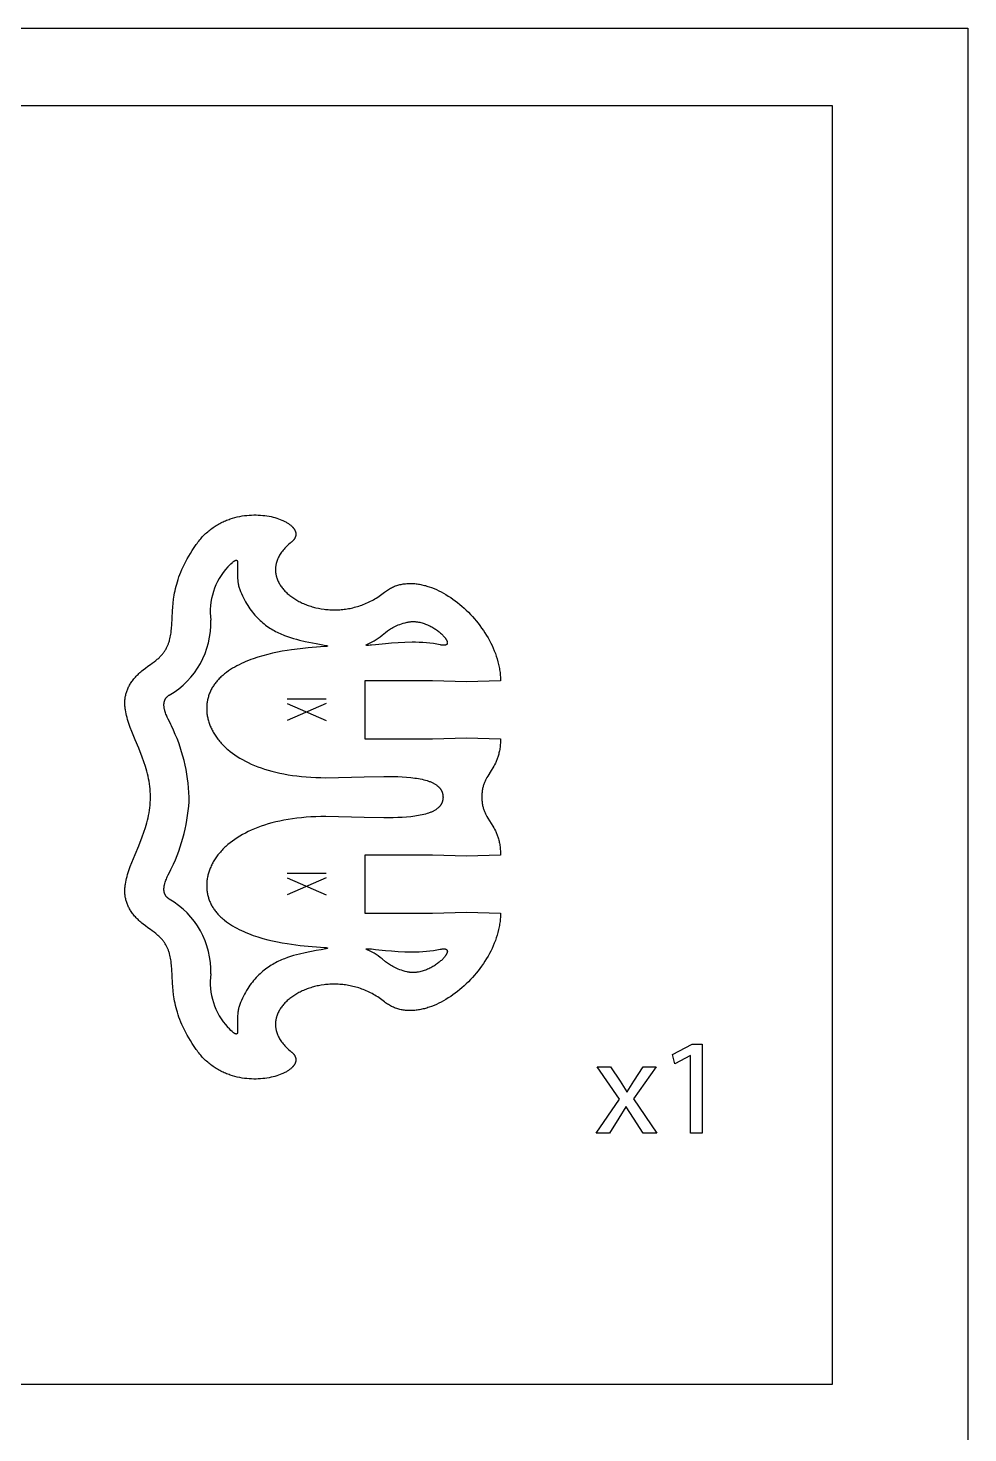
# Model space of a CAD drawing. Extents: x 2 to 317, y 2 to 152.
# Drawn here: x 268.4 to 316.8, y 79.2 to 151.7 of the extents above; entities that cross this region are included whole.
import ezdxf

# ---------------------------------------------------------------- set-up
doc = ezdxf.new("R2010")
doc.units = 0
doc.header["$MEASUREMENT"] = 0
doc.layers.add('DEFAULT', color=18, linetype='CONTINUOUS')

msp = doc.modelspace()

# ---------------------------------------------------------------- linework, layer by layer
at = {"layer": 'DEFAULT', "color": 1}
for p, q in [((289.233, 118.009), (285.734, 118.009)), ((285.734, 118.009), (285.734, 115.01)), ((290.983, 117.959), (289.233, 118.009)), ((292.733, 118.009), (290.983, 117.959)), ((285.734, 115.01), (289.233, 115.01)), ((289.233, 115.01), (290.983, 115.059)), ((290.983, 115.059), (292.733, 115.01)), ((274.682, 112.008), (274.682, 112.011)), ((289.233, 109.009), (285.734, 109.009)), ((285.734, 109.009), (285.734, 106.011)), ((290.983, 108.96), (289.233, 109.009)), ((292.733, 109.009), (290.983, 108.96)), ((285.734, 106.011), (289.233, 106.011)), ((289.233, 106.011), (290.983, 106.06)), ((290.983, 106.06), (292.733, 106.011))]:
    msp.add_line(p, q, dxfattribs=at)
at = {"layer": 'DEFAULT', "color": 250}
for p, q in [((283.736, 117.067), (281.739, 117.067)), ((281.739, 116.844), (283.736, 115.953)), ((283.736, 116.844), (281.739, 115.953)), ((283.736, 108.067), (281.739, 108.067)), ((281.739, 107.845), (283.736, 106.954)), ((283.736, 107.845), (281.739, 106.954))]:
    msp.add_line(p, q, dxfattribs=at)
at = {"layer": 'DEFAULT', "color": 6}
for p, q in [((298.878, 96.409), (297.721, 98.081)), ((297.721, 98.081), (298.412, 98.081)), ((298.412, 98.081), (298.9, 97.347)), ((300.756, 98.081), (299.591, 96.43)), ((299.605, 97.354), (300.085, 98.081)), ((300.085, 98.081), (300.756, 98.081)), ((298.9, 97.347), (299.245, 96.79)), ((299.267, 96.79), (299.605, 97.354)), ((299.245, 96.79), (299.267, 96.79)), ((299.591, 96.43), (300.791, 94.666)), ((297.665, 94.666), (298.878, 96.409)), ((299.203, 96.028), (298.843, 95.435)), ((299.217, 96.028), (299.203, 96.028)), ((299.584, 95.435), (299.217, 96.028)), ((298.843, 95.435), (298.349, 94.666)), ((300.085, 94.666), (299.584, 95.435)), ((298.349, 94.666), (297.665, 94.666)), ((300.791, 94.666), (300.085, 94.666))]:
    msp.add_line(p, q, dxfattribs=at)
for points in [[(316.836, 1.693), (1.836, 1.693), (1.836, 151.693), (316.836, 151.693)], [(309.836, 81.693), (149.836, 81.693), (149.836, 147.693), (309.836, 147.693)], [(302.54, 98.674), (302.526, 98.674), (301.729, 98.243), (301.608, 98.716), (302.611, 99.253), (303.14, 99.253), (303.14, 94.666), (302.54, 94.666)]]:
    msp.add_lwpolyline(points, close=True, dxfattribs=at)
at = {"layer": 'DEFAULT', "color": 1}
for points in [[(277.038, 125.036), (277.084, 125.1), (277.13, 125.162), (277.177, 125.222), (277.225, 125.281), (277.273, 125.339), (277.322, 125.395), (277.372, 125.449), (277.423, 125.502), (277.475, 125.554), (277.527, 125.604), (277.579, 125.652), (277.633, 125.699), (277.687, 125.745), (277.741, 125.789), (277.796, 125.832), (277.852, 125.874), (277.908, 125.914), (277.964, 125.953), (278.021, 125.99), (278.079, 126.026), (278.137, 126.061), (278.195, 126.095), (278.254, 126.127), (278.312, 126.158), (278.372, 126.188), (278.431, 126.216), (278.491, 126.243), (278.551, 126.269), (278.612, 126.294), (278.672, 126.318), (278.733, 126.34), (278.794, 126.362), (278.916, 126.401), (279.038, 126.436), (279.161, 126.466), (279.284, 126.493), (279.406, 126.515), (279.529, 126.533), (279.65, 126.547), (279.771, 126.558), (279.891, 126.564), (280.01, 126.568), (280.128, 126.567), (280.244, 126.564), (280.359, 126.557), (280.472, 126.547), (280.583, 126.534), (280.692, 126.518), (280.798, 126.5), (280.902, 126.479), (281.003, 126.455), (281.101, 126.429), (281.197, 126.4), (281.289, 126.369), (281.377, 126.336), (281.462, 126.302), (281.503, 126.283), (281.543, 126.265), (281.582, 126.246), (281.62, 126.226), (281.657, 126.206), (281.693, 126.186), (281.728, 126.166), (281.762, 126.144), (281.795, 126.123), (281.826, 126.101), (281.856, 126.079), (281.886, 126.057), (281.913, 126.034), (281.94, 126.011), (281.966, 125.988), (281.99, 125.965), (282.012, 125.941), (282.023, 125.929), (282.034, 125.917), (282.044, 125.905), (282.054, 125.893), (282.064, 125.88), (282.073, 125.868), (282.082, 125.856), (282.09, 125.844), (282.098, 125.831), (282.106, 125.819), (282.113, 125.806), (282.12, 125.794), (282.127, 125.781), (282.133, 125.769), (282.139, 125.756), (282.145, 125.744), (282.15, 125.731), (282.155, 125.718), (282.159, 125.706), (282.163, 125.693), (282.167, 125.68), (282.17, 125.667), (282.173, 125.655), (282.176, 125.642), (282.178, 125.629), (282.179, 125.616), (282.18, 125.603), (282.181, 125.59), (282.182, 125.578), (282.182, 125.565), (282.181, 125.552), (282.18, 125.539), (282.179, 125.526), (282.177, 125.513), (282.175, 125.5), (282.173, 125.487), (282.17, 125.474), (282.166, 125.462), (282.163, 125.449), (282.158, 125.436), (282.153, 125.423), (282.148, 125.41), (282.143, 125.397), (282.136, 125.385), (282.13, 125.372), (282.123, 125.359), (282.115, 125.346), (282.107, 125.334), (282.099, 125.321), (282.09, 125.308), (282.081, 125.296), (282.071, 125.283), (282.061, 125.271), (282.05, 125.258), (282.038, 125.246), (282.027, 125.233), (282.014, 125.221), (282.002, 125.208), (281.988, 125.196), (281.974, 125.184), (281.96, 125.171), (281.945, 125.159)], [(274.682, 118.848), (274.778, 118.915), (274.868, 118.982), (274.953, 119.049), (274.993, 119.082), (275.032, 119.116), (275.069, 119.15), (275.106, 119.183), (275.141, 119.217), (275.174, 119.251), (275.207, 119.285), (275.238, 119.319), (275.268, 119.353), (275.297, 119.388), (275.325, 119.422), (275.351, 119.456), (275.377, 119.491), (275.401, 119.526), (275.425, 119.561), (275.447, 119.596), (275.469, 119.631), (275.489, 119.666), (275.509, 119.701), (275.527, 119.737), (275.545, 119.773), (275.562, 119.808), (275.578, 119.844), (275.593, 119.881), (275.608, 119.917), (275.621, 119.953), (275.634, 119.99), (275.646, 120.027), (275.658, 120.064), (275.669, 120.101), (275.688, 120.176), (275.706, 120.252), (275.721, 120.329), (275.734, 120.407), (275.745, 120.486), (275.755, 120.566), (275.77, 120.728), (275.781, 120.896), (275.796, 121.245), (275.814, 121.616), (275.828, 121.81), (275.846, 122.011), (275.871, 122.219), (275.887, 122.325), (275.905, 122.433), (275.925, 122.543), (275.948, 122.655), (275.974, 122.769), (276.003, 122.885), (276.035, 123.003), (276.071, 123.122), (276.11, 123.244), (276.153, 123.368), (276.2, 123.494), (276.252, 123.623), (276.307, 123.753), (276.367, 123.886), (276.433, 124.021), (276.503, 124.159), (276.578, 124.299), (276.658, 124.441), (276.744, 124.586), (276.836, 124.733), (276.934, 124.883), (277.038, 125.036)], [(281.945, 125.159), (281.884, 125.109), (281.825, 125.058), (281.769, 125.007), (281.716, 124.956), (281.665, 124.904), (281.616, 124.853), (281.57, 124.801), (281.527, 124.749), (281.485, 124.698), (281.447, 124.646), (281.41, 124.593), (281.376, 124.541), (281.344, 124.489), (281.315, 124.437), (281.288, 124.385), (281.263, 124.333), (281.251, 124.306), (281.24, 124.28), (281.23, 124.254), (281.22, 124.228), (281.21, 124.202), (281.201, 124.176), (281.193, 124.15), (281.185, 124.124), (281.178, 124.098), (281.171, 124.072), (281.165, 124.046), (281.159, 124.02), (281.154, 123.995), (281.15, 123.969), (281.145, 123.943), (281.142, 123.917), (281.139, 123.892), (281.136, 123.866), (281.134, 123.84), (281.132, 123.815), (281.131, 123.789), (281.13, 123.764), (281.13, 123.738), (281.131, 123.713), (281.131, 123.688), (281.133, 123.662), (281.135, 123.637), (281.137, 123.612), (281.139, 123.587), (281.143, 123.562), (281.146, 123.537), (281.15, 123.512), (281.155, 123.487), (281.16, 123.463), (281.165, 123.438), (281.171, 123.414), (281.178, 123.389), (281.185, 123.365), (281.199, 123.316), (281.216, 123.268), (281.234, 123.22), (281.255, 123.173), (281.276, 123.126), (281.3, 123.079), (281.324, 123.033), (281.351, 122.988), (281.379, 122.943), (281.409, 122.898), (281.44, 122.854), (281.472, 122.81), (281.506, 122.767), (281.542, 122.725), (281.579, 122.683), (281.617, 122.641), (281.657, 122.601), (281.698, 122.561), (281.74, 122.521), (281.784, 122.483), (281.828, 122.444), (281.874, 122.407), (281.922, 122.37), (281.97, 122.335), (282.02, 122.299), (282.071, 122.265), (282.122, 122.231), (282.175, 122.198), (282.229, 122.166), (282.284, 122.135), (282.34, 122.105), (282.397, 122.075), (282.455, 122.047), (282.514, 122.019), (282.574, 121.992), (282.635, 121.967), (282.697, 121.942), (282.759, 121.918), (282.822, 121.895), (282.886, 121.873), (282.951, 121.852), (283.017, 121.832), (283.083, 121.813), (283.15, 121.795), (283.217, 121.779), (283.355, 121.749), (283.494, 121.723), (283.636, 121.702), (283.707, 121.694), (283.779, 121.686), (283.852, 121.68), (283.925, 121.675), (283.998, 121.672), (284.071, 121.669), (284.145, 121.668), (284.22, 121.669), (284.294, 121.67), (284.369, 121.673), (284.444, 121.678), (284.52, 121.683), (284.595, 121.69), (284.671, 121.699), (284.747, 121.709), (284.822, 121.72), (284.899, 121.733), (284.975, 121.748), (285.051, 121.764), (285.127, 121.781), (285.203, 121.8), (285.279, 121.821), (285.355, 121.843), (285.431, 121.866), (285.507, 121.892), (285.583, 121.919), (285.658, 121.947), (285.734, 121.977), (285.809, 122.009), (285.884, 122.043), (285.959, 122.078), (286.033, 122.115), (286.107, 122.154), (286.181, 122.195), (286.255, 122.237), (286.328, 122.281), (286.4, 122.327), (286.473, 122.375), (286.544, 122.424), (286.616, 122.476), (286.687, 122.529), (286.757, 122.584)], [(286.757, 122.584), (286.806, 122.622), (286.855, 122.658), (286.905, 122.692), (286.955, 122.725), (287.007, 122.756), (287.058, 122.785), (287.111, 122.813), (287.164, 122.838), (287.217, 122.862), (287.271, 122.885), (287.326, 122.906), (287.381, 122.925), (287.436, 122.942), (287.492, 122.958), (287.548, 122.973), (287.605, 122.986), (287.662, 122.997), (287.72, 123.007), (287.778, 123.015), (287.837, 123.021), (287.895, 123.027), (287.954, 123.03), (288.014, 123.033), (288.073, 123.033), (288.133, 123.033), (288.194, 123.031), (288.254, 123.027), (288.315, 123.022), (288.376, 123.016), (288.437, 123.009), (288.498, 123), (288.56, 122.989), (288.621, 122.978), (288.683, 122.965), (288.745, 122.951), (288.807, 122.935), (288.869, 122.918), (288.931, 122.9), (288.994, 122.881), (289.056, 122.861), (289.18, 122.816), (289.305, 122.767), (289.429, 122.713), (289.553, 122.655), (289.677, 122.592), (289.8, 122.526), (289.922, 122.455), (290.043, 122.38), (290.164, 122.301), (290.283, 122.218), (290.401, 122.132), (290.518, 122.043), (290.633, 121.949), (290.746, 121.853), (290.858, 121.753), (290.968, 121.651), (291.076, 121.545), (291.181, 121.437), (291.284, 121.326), (291.385, 121.212), (291.484, 121.096), (291.579, 120.977), (291.672, 120.856), (291.762, 120.733), (291.849, 120.608), (291.932, 120.481), (292.012, 120.353), (292.089, 120.223), (292.162, 120.091), (292.231, 119.958), (292.297, 119.823), (292.358, 119.687), (292.415, 119.551), (292.468, 119.413), (292.517, 119.274), (292.561, 119.135), (292.6, 118.995), (292.634, 118.855), (292.664, 118.714), (292.677, 118.643), (292.689, 118.573), (292.699, 118.502), (292.708, 118.432), (292.715, 118.361), (292.722, 118.29), (292.727, 118.22), (292.73, 118.149), (292.732, 118.079), (292.733, 118.009)], [(274.682, 112.011), (274.68, 112.151), (274.673, 112.289), (274.663, 112.426), (274.649, 112.56), (274.632, 112.694), (274.611, 112.825), (274.587, 112.956), (274.56, 113.084), (274.53, 113.212), (274.498, 113.338), (274.463, 113.462), (274.427, 113.585), (274.348, 113.828), (274.263, 114.065), (274.083, 114.525), (273.898, 114.968), (273.721, 115.395), (273.64, 115.603), (273.566, 115.808), (273.533, 115.909), (273.501, 116.01), (273.473, 116.11), (273.447, 116.21), (273.424, 116.308), (273.404, 116.407), (273.388, 116.504), (273.381, 116.553), (273.375, 116.601), (273.37, 116.65), (273.366, 116.698), (273.363, 116.746), (273.361, 116.794), (273.36, 116.842), (273.36, 116.889), (273.361, 116.937), (273.364, 116.985), (273.367, 117.032), (273.372, 117.08), (273.378, 117.127), (273.385, 117.174), (273.394, 117.221), (273.404, 117.268), (273.415, 117.315), (273.427, 117.362), (273.441, 117.409), (273.456, 117.456), (273.473, 117.502), (273.491, 117.549), (273.51, 117.596), (273.531, 117.642), (273.553, 117.689), (273.577, 117.735), (273.603, 117.782), (273.63, 117.828), (273.659, 117.875), (273.689, 117.921), (273.721, 117.967), (273.755, 118.014), (273.791, 118.06), (273.828, 118.106), (273.867, 118.152), (273.908, 118.199), (273.95, 118.245), (273.995, 118.291), (274.041, 118.337), (274.089, 118.384), (274.14, 118.43), (274.192, 118.476), (274.246, 118.523), (274.302, 118.569), (274.42, 118.662), (274.547, 118.755), (274.682, 118.848)], [(292.733, 115.01), (292.732, 114.934), (292.73, 114.859), (292.726, 114.788), (292.722, 114.718), (292.716, 114.65), (292.708, 114.585), (292.7, 114.521), (292.691, 114.459), (292.68, 114.399), (292.669, 114.341), (292.656, 114.285), (292.643, 114.23), (292.629, 114.177), (292.613, 114.125), (292.598, 114.075), (292.581, 114.026), (292.564, 113.978), (292.546, 113.932), (292.527, 113.887), (292.508, 113.843), (292.488, 113.8), (292.468, 113.758), (292.427, 113.676), (292.384, 113.598), (292.34, 113.522), (292.25, 113.377), (292.074, 113.094), (292.032, 113.022), (291.993, 112.949), (291.973, 112.911), (291.955, 112.873), (291.937, 112.834), (291.92, 112.795), (291.903, 112.755), (291.888, 112.713), (291.873, 112.671), (291.858, 112.628), (291.845, 112.584), (291.833, 112.539), (291.822, 112.493), (291.811, 112.445), (291.802, 112.396), (291.794, 112.346), (291.787, 112.294), (291.781, 112.241), (291.776, 112.186), (291.773, 112.129), (291.771, 112.071), (291.77, 112.011)], [(274.682, 105.171), (274.547, 105.264), (274.42, 105.357), (274.302, 105.45), (274.246, 105.497), (274.192, 105.543), (274.14, 105.59), (274.089, 105.636), (274.041, 105.682), (273.995, 105.729), (273.95, 105.775), (273.908, 105.821), (273.867, 105.868), (273.828, 105.914), (273.791, 105.96), (273.755, 106.007), (273.721, 106.053), (273.689, 106.099), (273.659, 106.146), (273.63, 106.192), (273.603, 106.239), (273.577, 106.285), (273.553, 106.332), (273.531, 106.378), (273.51, 106.425), (273.491, 106.471), (273.473, 106.518), (273.456, 106.565), (273.441, 106.612), (273.427, 106.658), (273.415, 106.705), (273.404, 106.752), (273.394, 106.799), (273.385, 106.846), (273.378, 106.894), (273.372, 106.941), (273.367, 106.988), (273.364, 107.036), (273.361, 107.083), (273.36, 107.131), (273.36, 107.179), (273.361, 107.227), (273.363, 107.275), (273.366, 107.323), (273.37, 107.371), (273.375, 107.419), (273.381, 107.468), (273.388, 107.516), (273.404, 107.614), (273.424, 107.712), (273.447, 107.811), (273.473, 107.91), (273.501, 108.01), (273.533, 108.111), (273.566, 108.212), (273.64, 108.417), (273.721, 108.625), (273.898, 109.052), (274.083, 109.495), (274.263, 109.955), (274.348, 110.192), (274.427, 110.434), (274.463, 110.557), (274.498, 110.682), (274.53, 110.808), (274.56, 110.935), (274.587, 111.064), (274.611, 111.194), (274.632, 111.325), (274.649, 111.459), (274.663, 111.594), (274.673, 111.73), (274.68, 111.868), (274.682, 112.008)], [(291.77, 112.011), (291.771, 111.951), (291.773, 111.893), (291.776, 111.836), (291.781, 111.781), (291.787, 111.728), (291.794, 111.676), (291.802, 111.626), (291.811, 111.577), (291.822, 111.529), (291.833, 111.483), (291.845, 111.437), (291.859, 111.393), (291.873, 111.35), (291.888, 111.308), (291.904, 111.267), (291.92, 111.227), (291.938, 111.187), (291.956, 111.148), (291.974, 111.11), (291.993, 111.073), (292.033, 110.999), (292.075, 110.927), (292.251, 110.645), (292.341, 110.5), (292.385, 110.424), (292.428, 110.346), (292.47, 110.265), (292.49, 110.223), (292.51, 110.18), (292.529, 110.135), (292.547, 110.09), (292.565, 110.044), (292.583, 109.996), (292.599, 109.947), (292.615, 109.897), (292.63, 109.845), (292.644, 109.792), (292.657, 109.737), (292.67, 109.68), (292.681, 109.622), (292.692, 109.562), (292.701, 109.5), (292.709, 109.436), (292.716, 109.37), (292.722, 109.302), (292.727, 109.232), (292.73, 109.16), (292.732, 109.086), (292.733, 109.009)], [(292.733, 106.011), (292.732, 105.94), (292.73, 105.87), (292.727, 105.799), (292.722, 105.729), (292.715, 105.658), (292.708, 105.588), (292.699, 105.517), (292.689, 105.447), (292.677, 105.376), (292.664, 105.306), (292.634, 105.165), (292.6, 105.025), (292.561, 104.885), (292.517, 104.746), (292.468, 104.608), (292.415, 104.47), (292.358, 104.333), (292.297, 104.198), (292.231, 104.063), (292.162, 103.93), (292.089, 103.798), (292.012, 103.668), (291.932, 103.54), (291.849, 103.413), (291.762, 103.288), (291.672, 103.165), (291.579, 103.044), (291.484, 102.926), (291.385, 102.81), (291.284, 102.696), (291.181, 102.585), (291.076, 102.477), (290.968, 102.371), (290.858, 102.268), (290.746, 102.169), (290.633, 102.072), (290.518, 101.979), (290.401, 101.889), (290.283, 101.803), (290.164, 101.721), (290.043, 101.642), (289.922, 101.567), (289.8, 101.496), (289.677, 101.429), (289.553, 101.367), (289.429, 101.308), (289.305, 101.254), (289.18, 101.205), (289.056, 101.161), (288.994, 101.14), (288.931, 101.121), (288.869, 101.103), (288.807, 101.086), (288.745, 101.071), (288.683, 101.056), (288.621, 101.043), (288.56, 101.032), (288.498, 101.021), (288.437, 101.012), (288.376, 101.005), (288.315, 100.998), (288.254, 100.994), (288.194, 100.99), (288.133, 100.988), (288.073, 100.987), (288.014, 100.988), (287.954, 100.99), (287.895, 100.994), (287.837, 100.999), (287.778, 101.006), (287.72, 101.014), (287.662, 101.023), (287.605, 101.035), (287.548, 101.047), (287.492, 101.062), (287.436, 101.078), (287.381, 101.095), (287.326, 101.114), (287.271, 101.135), (287.217, 101.157), (287.164, 101.181), (287.111, 101.207), (287.058, 101.234), (287.007, 101.264), (286.955, 101.294), (286.905, 101.327), (286.855, 101.361), (286.806, 101.397), (286.757, 101.435)], [(277.038, 98.987), (276.934, 99.139), (276.836, 99.289), (276.744, 99.436), (276.658, 99.581), (276.578, 99.723), (276.503, 99.863), (276.433, 100), (276.367, 100.135), (276.307, 100.268), (276.252, 100.399), (276.2, 100.527), (276.153, 100.653), (276.11, 100.777), (276.071, 100.899), (276.035, 101.018), (276.003, 101.136), (275.974, 101.252), (275.948, 101.366), (275.925, 101.478), (275.905, 101.588), (275.887, 101.696), (275.871, 101.802), (275.846, 102.01), (275.828, 102.211), (275.814, 102.405), (275.796, 102.776), (275.781, 103.125), (275.77, 103.292), (275.755, 103.455), (275.745, 103.535), (275.734, 103.614), (275.721, 103.691), (275.706, 103.768), (275.688, 103.844), (275.669, 103.919), (275.658, 103.957), (275.646, 103.994), (275.634, 104.031), (275.621, 104.067), (275.608, 104.104), (275.593, 104.14), (275.578, 104.176), (275.562, 104.212), (275.545, 104.248), (275.527, 104.284), (275.509, 104.319), (275.489, 104.354), (275.469, 104.39), (275.447, 104.425), (275.425, 104.46), (275.401, 104.494), (275.377, 104.529), (275.351, 104.564), (275.325, 104.598), (275.297, 104.632), (275.268, 104.667), (275.238, 104.701), (275.207, 104.735), (275.174, 104.769), (275.141, 104.803), (275.106, 104.836), (275.069, 104.87), (275.032, 104.904), (274.993, 104.937), (274.953, 104.971), (274.868, 105.038), (274.778, 105.104), (274.682, 105.171)], [(286.757, 101.435), (286.687, 101.49), (286.616, 101.544), (286.544, 101.595), (286.473, 101.645), (286.4, 101.693), (286.328, 101.739), (286.255, 101.783), (286.181, 101.825), (286.107, 101.866), (286.033, 101.905), (285.959, 101.942), (285.884, 101.977), (285.809, 102.011), (285.734, 102.043), (285.658, 102.073), (285.583, 102.102), (285.507, 102.128), (285.431, 102.154), (285.355, 102.178), (285.279, 102.2), (285.203, 102.22), (285.127, 102.239), (285.051, 102.257), (284.975, 102.273), (284.899, 102.287), (284.822, 102.3), (284.747, 102.312), (284.671, 102.322), (284.595, 102.33), (284.52, 102.338), (284.444, 102.343), (284.369, 102.348), (284.294, 102.351), (284.22, 102.352), (284.145, 102.353), (284.071, 102.352), (283.998, 102.35), (283.925, 102.346), (283.852, 102.341), (283.779, 102.335), (283.707, 102.328), (283.636, 102.319), (283.494, 102.298), (283.355, 102.273), (283.286, 102.258), (283.217, 102.243), (283.15, 102.226), (283.083, 102.209), (283.017, 102.19), (282.951, 102.17), (282.886, 102.149), (282.822, 102.127), (282.759, 102.104), (282.697, 102.08), (282.635, 102.055), (282.574, 102.03), (282.514, 102.003), (282.455, 101.975), (282.397, 101.947), (282.34, 101.917), (282.284, 101.887), (282.229, 101.856), (282.175, 101.824), (282.122, 101.791), (282.071, 101.757), (282.02, 101.723), (281.97, 101.688), (281.922, 101.652), (281.874, 101.615), (281.828, 101.578), (281.784, 101.54), (281.74, 101.501), (281.698, 101.462), (281.657, 101.422), (281.617, 101.381), (281.579, 101.34), (281.542, 101.298), (281.506, 101.255), (281.472, 101.212), (281.44, 101.169), (281.409, 101.124), (281.379, 101.08), (281.351, 101.035), (281.324, 100.989), (281.3, 100.943), (281.276, 100.896), (281.255, 100.85), (281.234, 100.802), (281.216, 100.754), (281.199, 100.706), (281.185, 100.658), (281.178, 100.633), (281.171, 100.609), (281.165, 100.584), (281.16, 100.56), (281.155, 100.535), (281.15, 100.51), (281.146, 100.485), (281.143, 100.461), (281.139, 100.436), (281.137, 100.41), (281.135, 100.385), (281.133, 100.36), (281.131, 100.335), (281.131, 100.31), (281.13, 100.284), (281.13, 100.259), (281.131, 100.233), (281.132, 100.208), (281.134, 100.182), (281.136, 100.157), (281.139, 100.131), (281.142, 100.105), (281.145, 100.08), (281.15, 100.054), (281.154, 100.028), (281.159, 100.002), (281.165, 99.976), (281.171, 99.95), (281.178, 99.924), (281.185, 99.898), (281.193, 99.872), (281.201, 99.846), (281.21, 99.82), (281.22, 99.794), (281.23, 99.768), (281.24, 99.742), (281.251, 99.716), (281.263, 99.69), (281.288, 99.638), (281.315, 99.586), (281.344, 99.533), (281.376, 99.481), (281.41, 99.429), (281.447, 99.377), (281.485, 99.325), (281.527, 99.273), (281.57, 99.221), (281.616, 99.17), (281.665, 99.118), (281.716, 99.067), (281.769, 99.016), (281.825, 98.965), (281.884, 98.914), (281.945, 98.863)], [(281.945, 98.863), (281.96, 98.851), (281.974, 98.839), (281.988, 98.827), (282.002, 98.814), (282.014, 98.802), (282.027, 98.789), (282.038, 98.777), (282.05, 98.765), (282.061, 98.752), (282.071, 98.739), (282.081, 98.727), (282.09, 98.714), (282.099, 98.702), (282.107, 98.689), (282.115, 98.676), (282.123, 98.663), (282.13, 98.651), (282.136, 98.638), (282.143, 98.625), (282.148, 98.612), (282.153, 98.6), (282.158, 98.587), (282.163, 98.574), (282.166, 98.561), (282.17, 98.548), (282.173, 98.535), (282.175, 98.522), (282.177, 98.509), (282.179, 98.497), (282.18, 98.484), (282.181, 98.471), (282.182, 98.458), (282.182, 98.445), (282.181, 98.432), (282.18, 98.419), (282.179, 98.406), (282.178, 98.394), (282.176, 98.381), (282.173, 98.368), (282.17, 98.355), (282.167, 98.342), (282.163, 98.33), (282.159, 98.317), (282.155, 98.304), (282.15, 98.292), (282.145, 98.279), (282.139, 98.266), (282.133, 98.254), (282.127, 98.241), (282.12, 98.229), (282.113, 98.216), (282.106, 98.204), (282.098, 98.191), (282.09, 98.179), (282.082, 98.167), (282.073, 98.154), (282.064, 98.142), (282.054, 98.13), (282.044, 98.118), (282.034, 98.106), (282.023, 98.094), (282.012, 98.082), (281.99, 98.058), (281.966, 98.035), (281.94, 98.011), (281.913, 97.988), (281.886, 97.966), (281.856, 97.943), (281.826, 97.921), (281.795, 97.899), (281.762, 97.878), (281.728, 97.857), (281.693, 97.836), (281.657, 97.816), (281.62, 97.796), (281.582, 97.777), (281.543, 97.758), (281.503, 97.739), (281.462, 97.721), (281.377, 97.686), (281.289, 97.653), (281.197, 97.623), (281.101, 97.594), (281.003, 97.568), (280.902, 97.544), (280.798, 97.523), (280.692, 97.504), (280.583, 97.488), (280.472, 97.475), (280.359, 97.466), (280.244, 97.459), (280.128, 97.455), (280.01, 97.455), (279.891, 97.458), (279.771, 97.465), (279.65, 97.475), (279.529, 97.49), (279.406, 97.508), (279.284, 97.53), (279.161, 97.556), (279.038, 97.587), (278.916, 97.621), (278.794, 97.661), (278.733, 97.682), (278.672, 97.705), (278.612, 97.728), (278.551, 97.753), (278.491, 97.779), (278.431, 97.806), (278.372, 97.835), (278.312, 97.865), (278.254, 97.896), (278.195, 97.928), (278.137, 97.961), (278.079, 97.996), (278.021, 98.032), (277.964, 98.07), (277.908, 98.109), (277.852, 98.149), (277.796, 98.19), (277.741, 98.233), (277.687, 98.278), (277.633, 98.323), (277.579, 98.37), (277.527, 98.419), (277.475, 98.469), (277.423, 98.52), (277.372, 98.573), (277.322, 98.628), (277.273, 98.684), (277.225, 98.741), (277.177, 98.8), (277.13, 98.861), (277.084, 98.923), (277.038, 98.987)]]:
    msp.add_lwpolyline(points, dxfattribs=at)
at = {"layer": 'DEFAULT', "color": 5}
for points in [[(278.678, 123.892), (278.758, 123.974), (278.829, 124.044), (278.892, 124.102), (278.921, 124.127), (278.947, 124.15), (278.972, 124.169), (278.984, 124.178), (278.995, 124.186), (279.006, 124.194), (279.016, 124.2), (279.026, 124.207), (279.036, 124.212), (279.045, 124.217), (279.05, 124.219), (279.054, 124.221), (279.058, 124.223), (279.063, 124.225), (279.067, 124.227), (279.071, 124.228), (279.075, 124.23), (279.078, 124.231), (279.082, 124.232), (279.086, 124.233), (279.089, 124.233), (279.093, 124.234), (279.096, 124.235), (279.099, 124.235), (279.103, 124.235), (279.106, 124.235), (279.109, 124.235), (279.112, 124.235), (279.115, 124.234), (279.118, 124.234), (279.12, 124.233), (279.123, 124.232), (279.126, 124.231), (279.128, 124.23), (279.13, 124.229), (279.133, 124.228), (279.135, 124.226), (279.137, 124.225), (279.139, 124.223), (279.142, 124.221), (279.144, 124.219), (279.146, 124.217), (279.147, 124.215), (279.149, 124.212), (279.151, 124.21), (279.153, 124.207), (279.154, 124.204), (279.156, 124.202), (279.157, 124.199), (279.159, 124.195), (279.16, 124.192), (279.161, 124.189), (279.163, 124.185), (279.164, 124.182), (279.165, 124.178), (279.166, 124.174), (279.167, 124.17), (279.168, 124.166), (279.17, 124.158), (279.172, 124.149), (279.173, 124.139), (279.175, 124.13), (279.176, 124.119), (279.177, 124.097), (279.179, 124.074), (279.179, 124.049), (279.179, 123.994), (279.169, 123.722), (279.166, 123.56), (279.167, 123.473), (279.169, 123.384), (279.174, 123.292), (279.183, 123.199), (279.188, 123.151), (279.194, 123.104), (279.202, 123.056), (279.21, 123.007), (279.219, 122.959), (279.23, 122.91), (279.242, 122.861), (279.256, 122.812), (279.27, 122.764), (279.286, 122.715), (279.304, 122.666), (279.323, 122.618)], [(279.323, 122.618), (279.372, 122.505), (279.422, 122.395), (279.474, 122.289), (279.528, 122.186), (279.582, 122.086), (279.639, 121.99), (279.696, 121.896), (279.755, 121.806), (279.815, 121.719), (279.877, 121.634), (279.939, 121.553), (280.003, 121.475), (280.067, 121.399), (280.133, 121.326), (280.2, 121.256), (280.268, 121.188), (280.336, 121.123), (280.406, 121.06), (280.476, 121), (280.547, 120.942), (280.619, 120.887), (280.691, 120.833), (280.764, 120.782), (280.838, 120.733), (280.912, 120.687), (280.987, 120.642), (281.062, 120.599), (281.137, 120.558), (281.213, 120.519), (281.289, 120.481), (281.365, 120.445), (281.442, 120.411), (281.519, 120.379), (281.596, 120.348), (281.75, 120.291), (281.904, 120.239), (282.057, 120.191), (282.21, 120.149), (282.361, 120.11), (282.659, 120.042), (283.226, 119.934), (283.488, 119.885), (283.733, 119.835)], [(285.95, 119.932), (286.021, 119.964), (286.089, 119.997), (286.153, 120.03), (286.214, 120.064), (286.272, 120.099), (286.327, 120.134), (286.38, 120.17), (286.432, 120.207), (286.529, 120.28), (286.623, 120.355), (286.809, 120.505), (286.907, 120.579), (286.958, 120.616), (287.011, 120.652), (287.066, 120.687), (287.124, 120.723), (287.185, 120.757), (287.249, 120.791), (287.317, 120.824), (287.388, 120.856), (287.464, 120.888), (287.545, 120.918), (287.63, 120.948), (287.721, 120.976), (287.817, 121.003), (287.919, 121.029)], [(287.919, 121.029), (287.948, 121.036), (287.977, 121.042), (288.007, 121.047), (288.036, 121.052), (288.066, 121.055), (288.095, 121.059), (288.125, 121.061), (288.155, 121.063), (288.184, 121.064), (288.214, 121.065), (288.244, 121.065), (288.274, 121.064), (288.304, 121.063), (288.334, 121.061), (288.364, 121.058), (288.393, 121.055), (288.423, 121.052), (288.453, 121.048), (288.513, 121.038), (288.572, 121.026), (288.631, 121.012), (288.689, 120.997), (288.748, 120.979), (288.805, 120.96), (288.862, 120.939), (288.919, 120.917), (288.975, 120.894), (289.03, 120.869), (289.084, 120.843), (289.137, 120.816), (289.19, 120.787), (289.241, 120.758), (289.291, 120.728), (289.34, 120.697), (289.388, 120.666), (289.435, 120.634), (289.48, 120.601), (289.524, 120.568), (289.566, 120.535), (289.606, 120.501), (289.645, 120.468), (289.683, 120.434), (289.718, 120.4), (289.752, 120.367), (289.784, 120.334), (289.813, 120.301), (289.841, 120.268), (289.867, 120.236), (289.879, 120.22), (289.89, 120.205), (289.901, 120.189), (289.911, 120.174), (289.921, 120.159), (289.93, 120.144), (289.939, 120.129), (289.947, 120.115), (289.954, 120.101), (289.961, 120.087), (289.967, 120.073), (289.972, 120.059), (289.975, 120.053), (289.977, 120.046), (289.979, 120.04), (289.981, 120.033), (289.983, 120.027), (289.984, 120.021), (289.986, 120.015), (289.987, 120.009), (289.988, 120.003), (289.989, 119.997), (289.99, 119.991), (289.991, 119.985), (289.991, 119.98), (289.992, 119.974), (289.992, 119.969), (289.992, 119.963), (289.991, 119.958), (289.991, 119.953), (289.99, 119.948), (289.99, 119.943), (289.989, 119.938), (289.987, 119.933), (289.986, 119.928), (289.984, 119.924), (289.983, 119.919), (289.981, 119.915), (289.979, 119.911), (289.976, 119.906), (289.974, 119.902), (289.971, 119.898), (289.968, 119.895), (289.965, 119.891), (289.962, 119.887), (289.959, 119.884), (289.955, 119.881), (289.951, 119.877), (289.947, 119.874), (289.943, 119.871), (289.939, 119.868), (289.934, 119.866), (289.929, 119.863), (289.924, 119.861), (289.919, 119.858), (289.913, 119.856), (289.908, 119.854), (289.902, 119.852), (289.896, 119.85), (289.889, 119.848), (289.883, 119.847), (289.876, 119.845), (289.869, 119.844), (289.862, 119.843), (289.854, 119.842), (289.847, 119.841), (289.839, 119.841), (289.831, 119.84), (289.823, 119.84), (289.814, 119.84), (289.806, 119.839), (289.797, 119.84), (289.778, 119.84), (289.759, 119.841), (289.738, 119.843), (289.717, 119.846), (289.695, 119.849), (289.672, 119.853), (289.648, 119.858), (289.623, 119.863)], [(283.733, 119.835), (283.765, 119.827), (283.778, 119.823), (283.789, 119.82), (283.794, 119.818), (283.799, 119.817), (283.803, 119.815), (283.807, 119.814), (283.81, 119.812), (283.813, 119.811), (283.815, 119.809), (283.817, 119.808), (283.818, 119.806), (283.82, 119.805), (283.82, 119.804), (283.82, 119.802), (283.82, 119.801), (283.82, 119.8), (283.819, 119.799), (283.817, 119.797), (283.815, 119.796), (283.813, 119.795), (283.81, 119.794), (283.807, 119.793), (283.804, 119.791), (283.8, 119.79), (283.796, 119.789), (283.791, 119.788), (283.781, 119.786), (283.769, 119.784), (283.74, 119.78), (283.706, 119.776), (283.666, 119.772), (283.454, 119.755), (282.814, 119.705), (282.408, 119.664), (281.96, 119.607), (281.724, 119.571), (281.482, 119.53), (281.235, 119.484), (280.984, 119.43), (280.732, 119.37), (280.479, 119.303), (280.226, 119.228), (279.976, 119.144), (279.853, 119.099), (279.73, 119.052), (279.609, 119.002), (279.489, 118.95), (279.371, 118.896), (279.255, 118.839), (279.14, 118.78), (279.028, 118.718), (278.918, 118.653), (278.811, 118.585), (278.706, 118.515), (278.604, 118.442), (278.506, 118.366), (278.458, 118.327), (278.41, 118.287), (278.364, 118.247), (278.318, 118.205), (278.273, 118.163), (278.23, 118.12)], [(289.623, 119.863), (289.537, 119.881), (289.45, 119.898), (289.362, 119.913), (289.274, 119.927), (289.094, 119.95), (288.911, 119.968), (288.727, 119.981), (288.542, 119.99), (288.357, 119.995), (288.172, 119.997), (287.808, 119.99), (287.455, 119.973), (287.12, 119.95), (286.81, 119.923), (286.287, 119.869), (286.086, 119.848), (286.004, 119.841), (285.935, 119.836), (285.906, 119.835), (285.88, 119.834), (285.869, 119.834), (285.858, 119.834), (285.849, 119.835), (285.84, 119.835), (285.836, 119.836), (285.832, 119.836), (285.829, 119.837), (285.826, 119.837), (285.823, 119.838), (285.82, 119.839), (285.817, 119.84), (285.815, 119.84), (285.813, 119.841), (285.811, 119.842), (285.81, 119.843), (285.809, 119.844), (285.808, 119.845), (285.807, 119.847), (285.807, 119.848), (285.807, 119.849), (285.807, 119.851), (285.807, 119.852), (285.808, 119.854), (285.809, 119.855), (285.81, 119.857), (285.811, 119.859), (285.813, 119.861), (285.815, 119.862), (285.817, 119.864), (285.82, 119.866), (285.823, 119.869), (285.826, 119.871), (285.829, 119.873), (285.833, 119.875), (285.841, 119.88), (285.85, 119.886), (285.861, 119.891), (285.886, 119.904), (285.915, 119.917), (285.95, 119.932)], [(278.23, 118.12), (278.191, 118.081), (278.154, 118.041), (278.118, 118.001), (278.083, 117.96), (278.049, 117.918), (278.017, 117.876), (277.985, 117.833), (277.955, 117.79), (277.926, 117.746), (277.898, 117.701), (277.871, 117.656), (277.845, 117.611), (277.821, 117.565), (277.797, 117.519), (277.775, 117.472), (277.754, 117.424), (277.734, 117.377), (277.716, 117.329), (277.698, 117.28), (277.682, 117.231), (277.667, 117.182), (277.653, 117.133), (277.64, 117.083), (277.629, 117.033), (277.619, 116.982), (277.61, 116.932), (277.602, 116.88), (277.595, 116.829), (277.59, 116.778), (277.586, 116.726), (277.583, 116.674), (277.581, 116.622), (277.581, 116.57), (277.582, 116.517), (277.584, 116.465), (277.587, 116.412), (277.592, 116.359), (277.598, 116.306), (277.605, 116.253), (277.613, 116.2), (277.623, 116.147), (277.634, 116.093), (277.646, 116.04), (277.659, 115.987), (277.674, 115.934), (277.69, 115.88), (277.707, 115.827), (277.726, 115.774), (277.746, 115.721), (277.767, 115.668), (277.79, 115.615), (277.814, 115.562), (277.839, 115.51), (277.865, 115.457), (277.893, 115.405), (277.922, 115.352), (277.953, 115.3), (277.984, 115.249), (278.017, 115.197), (278.052, 115.146), (278.088, 115.094), (278.125, 115.043), (278.163, 114.993), (278.203, 114.943), (278.244, 114.892), (278.287, 114.843), (278.331, 114.793), (278.376, 114.744), (278.423, 114.696), (278.471, 114.647), (278.52, 114.599), (278.571, 114.552), (278.623, 114.505), (278.677, 114.458), (278.788, 114.366), (278.905, 114.276), (279.027, 114.189), (279.156, 114.103), (279.29, 114.019), (279.429, 113.938), (279.575, 113.86), (279.726, 113.784), (279.883, 113.711), (280.045, 113.641), (280.214, 113.574), (280.388, 113.51), (280.569, 113.449), (280.755, 113.392), (280.948, 113.338), (281.146, 113.288), (281.35, 113.241), (281.561, 113.199), (281.777, 113.16), (282, 113.125), (282.229, 113.095), (282.464, 113.069), (282.705, 113.048), (282.953, 113.031), (283.207, 113.018), (283.467, 113.011), (283.733, 113.008)], [(275.767, 115.679), (275.751, 115.715), (275.734, 115.753), (275.693, 115.837), (275.599, 116.027), (275.55, 116.131), (275.526, 116.185), (275.503, 116.239), (275.481, 116.294), (275.46, 116.35), (275.441, 116.406), (275.424, 116.463), (275.416, 116.491), (275.409, 116.519), (275.403, 116.547), (275.397, 116.575), (275.392, 116.604), (275.387, 116.632), (275.384, 116.66), (275.381, 116.687), (275.379, 116.715), (275.378, 116.743), (275.377, 116.77), (275.378, 116.784), (275.378, 116.797), (275.379, 116.811), (275.38, 116.824), (275.381, 116.838), (275.382, 116.851), (275.384, 116.864), (275.386, 116.878), (275.389, 116.891), (275.391, 116.904), (275.394, 116.917), (275.397, 116.93), (275.401, 116.943), (275.404, 116.955), (275.408, 116.968), (275.413, 116.981), (275.417, 116.993), (275.422, 117.006), (275.428, 117.018), (275.433, 117.03), (275.439, 117.042), (275.445, 117.054), (275.452, 117.066), (275.459, 117.078), (275.466, 117.09), (275.474, 117.101), (275.482, 117.113), (275.49, 117.124), (275.499, 117.135), (275.508, 117.147), (275.517, 117.158), (275.527, 117.168), (275.537, 117.179), (275.548, 117.19), (275.559, 117.2), (275.57, 117.211), (275.582, 117.221), (275.594, 117.231), (275.607, 117.241), (275.62, 117.251), (275.633, 117.26), (275.647, 117.27)], [(283.733, 113.008), (285.71, 113.056), (286.72, 113.074), (287.206, 113.069), (287.441, 113.062), (287.67, 113.051), (287.892, 113.035), (288.106, 113.016), (288.311, 112.99), (288.409, 112.976), (288.506, 112.96), (288.599, 112.942), (288.69, 112.923), (288.778, 112.903), (288.863, 112.88), (288.945, 112.856), (289.023, 112.83), (289.061, 112.817), (289.099, 112.803), (289.135, 112.788), (289.171, 112.773), (289.205, 112.758), (289.239, 112.742), (289.272, 112.725), (289.304, 112.708), (289.335, 112.691), (289.365, 112.673), (289.394, 112.655), (289.422, 112.635), (289.449, 112.616), (289.475, 112.596), (289.5, 112.575), (289.524, 112.554), (289.536, 112.543), (289.547, 112.532), (289.559, 112.521), (289.569, 112.51), (289.58, 112.499), (289.59, 112.487), (289.6, 112.475), (289.61, 112.463), (289.62, 112.452), (289.629, 112.439), (289.638, 112.427), (289.646, 112.415), (289.655, 112.402), (289.663, 112.389), (289.671, 112.377), (289.678, 112.364), (289.686, 112.35), (289.693, 112.337), (289.699, 112.324), (289.706, 112.31), (289.712, 112.296), (289.717, 112.282), (289.723, 112.268), (289.728, 112.254), (289.733, 112.239), (289.738, 112.225), (289.742, 112.21), (289.746, 112.195), (289.749, 112.18), (289.753, 112.165), (289.756, 112.149), (289.759, 112.134), (289.761, 112.118), (289.763, 112.102), (289.765, 112.086), (289.766, 112.07), (289.767, 112.053), (289.768, 112.037), (289.769, 112.02), (289.769, 112.003)], [(289.769, 112.003), (289.769, 111.986), (289.768, 111.969), (289.767, 111.953), (289.766, 111.936), (289.765, 111.92), (289.763, 111.904), (289.761, 111.888), (289.759, 111.873), (289.756, 111.857), (289.753, 111.842), (289.749, 111.826), (289.746, 111.811), (289.742, 111.797), (289.738, 111.782), (289.733, 111.767), (289.728, 111.753), (289.723, 111.739), (289.717, 111.725), (289.712, 111.711), (289.706, 111.697), (289.699, 111.683), (289.693, 111.67), (289.686, 111.657), (289.678, 111.643), (289.671, 111.63), (289.663, 111.618), (289.655, 111.605), (289.646, 111.592), (289.638, 111.58), (289.629, 111.568), (289.62, 111.556), (289.61, 111.544), (289.6, 111.532), (289.59, 111.52), (289.58, 111.509), (289.569, 111.498), (289.559, 111.486), (289.547, 111.475), (289.536, 111.464), (289.524, 111.454), (289.5, 111.433), (289.475, 111.412), (289.449, 111.392), (289.422, 111.372), (289.394, 111.354), (289.365, 111.335), (289.335, 111.317), (289.304, 111.3), (289.272, 111.283), (289.239, 111.267), (289.205, 111.251), (289.171, 111.235), (289.135, 111.22), (289.099, 111.206), (289.061, 111.192), (289.023, 111.179), (288.945, 111.153), (288.863, 111.129), (288.778, 111.107), (288.69, 111.086), (288.599, 111.067), (288.506, 111.05), (288.409, 111.034), (288.311, 111.02), (288.106, 110.995), (287.892, 110.975), (287.67, 110.96), (287.441, 110.949), (287.206, 110.942), (286.72, 110.938), (285.71, 110.957), (283.733, 111.005)], [(283.733, 111.005), (283.467, 111.002), (283.207, 110.995), (282.953, 110.982), (282.705, 110.965), (282.464, 110.944), (282.229, 110.918), (282, 110.888), (281.777, 110.853), (281.561, 110.814), (281.35, 110.772), (281.146, 110.725), (280.948, 110.675), (280.755, 110.621), (280.569, 110.564), (280.388, 110.503), (280.214, 110.439), (280.045, 110.372), (279.883, 110.302), (279.726, 110.229), (279.575, 110.153), (279.429, 110.075), (279.29, 109.994), (279.156, 109.91), (279.027, 109.824), (278.905, 109.737), (278.788, 109.647), (278.677, 109.555), (278.623, 109.508), (278.571, 109.461), (278.52, 109.414), (278.471, 109.366), (278.423, 109.317), (278.376, 109.269), (278.331, 109.22), (278.287, 109.17), (278.244, 109.121), (278.203, 109.071), (278.163, 109.02), (278.125, 108.97), (278.088, 108.919), (278.052, 108.868), (278.017, 108.816), (277.984, 108.764), (277.953, 108.713), (277.922, 108.661), (277.893, 108.608), (277.865, 108.556), (277.839, 108.503), (277.814, 108.451), (277.79, 108.398), (277.767, 108.345), (277.746, 108.292), (277.726, 108.239), (277.707, 108.186), (277.69, 108.133), (277.674, 108.079), (277.659, 108.026), (277.646, 107.973), (277.634, 107.92), (277.623, 107.866), (277.613, 107.813), (277.605, 107.76), (277.598, 107.707), (277.592, 107.654), (277.587, 107.601), (277.584, 107.548), (277.582, 107.496), (277.581, 107.443), (277.581, 107.391), (277.583, 107.339), (277.586, 107.287), (277.59, 107.235), (277.595, 107.184), (277.602, 107.133), (277.61, 107.082), (277.619, 107.031), (277.629, 106.98), (277.64, 106.93), (277.653, 106.88), (277.667, 106.831), (277.682, 106.782), (277.698, 106.733), (277.716, 106.684), (277.734, 106.636), (277.754, 106.589), (277.775, 106.541), (277.797, 106.495), (277.821, 106.448), (277.845, 106.402), (277.871, 106.357), (277.898, 106.312), (277.926, 106.267), (277.955, 106.224), (277.985, 106.18), (278.017, 106.137), (278.049, 106.095), (278.083, 106.053), (278.118, 106.012), (278.154, 105.972), (278.191, 105.932), (278.23, 105.893)], [(275.647, 106.743), (275.633, 106.753), (275.62, 106.762), (275.607, 106.772), (275.594, 106.782), (275.582, 106.792), (275.57, 106.802), (275.559, 106.813), (275.548, 106.823), (275.537, 106.834), (275.527, 106.845), (275.517, 106.856), (275.508, 106.867), (275.499, 106.878), (275.49, 106.889), (275.482, 106.9), (275.474, 106.912), (275.466, 106.923), (275.459, 106.935), (275.452, 106.947), (275.445, 106.959), (275.439, 106.971), (275.433, 106.983), (275.428, 106.995), (275.422, 107.008), (275.417, 107.02), (275.413, 107.033), (275.408, 107.045), (275.404, 107.058), (275.401, 107.071), (275.397, 107.084), (275.394, 107.097), (275.391, 107.11), (275.389, 107.123), (275.386, 107.136), (275.384, 107.149), (275.382, 107.163), (275.381, 107.176), (275.38, 107.189), (275.379, 107.203), (275.378, 107.217), (275.378, 107.23), (275.377, 107.244), (275.378, 107.271), (275.379, 107.299), (275.381, 107.327), (275.384, 107.355), (275.387, 107.383), (275.392, 107.411), (275.397, 107.439), (275.403, 107.467), (275.409, 107.496), (275.416, 107.524), (275.424, 107.552), (275.441, 107.609), (275.46, 107.665), (275.481, 107.721), (275.503, 107.776), (275.526, 107.831), (275.55, 107.885), (275.599, 107.989), (275.693, 108.179), (275.734, 108.263), (275.751, 108.302), (275.767, 108.338)], [(278.23, 105.893), (278.273, 105.85), (278.318, 105.808), (278.364, 105.767), (278.41, 105.726), (278.458, 105.686), (278.506, 105.647), (278.604, 105.571), (278.706, 105.499), (278.811, 105.428), (278.918, 105.361), (279.028, 105.297), (279.14, 105.235), (279.255, 105.175), (279.371, 105.119), (279.489, 105.064), (279.609, 105.013), (279.73, 104.963), (279.853, 104.916), (279.976, 104.871), (280.226, 104.788), (280.479, 104.713), (280.732, 104.645), (280.984, 104.585), (281.235, 104.532), (281.482, 104.485), (281.724, 104.445), (281.96, 104.409), (282.408, 104.352), (282.814, 104.311), (283.454, 104.261), (283.666, 104.245), (283.706, 104.241), (283.74, 104.237), (283.769, 104.233), (283.781, 104.23), (283.791, 104.228), (283.796, 104.227), (283.8, 104.226), (283.804, 104.225), (283.807, 104.224), (283.81, 104.223), (283.813, 104.222), (283.815, 104.22), (283.817, 104.219), (283.819, 104.218), (283.82, 104.217), (283.82, 104.215), (283.82, 104.214), (283.82, 104.213), (283.82, 104.212), (283.818, 104.21), (283.817, 104.209), (283.815, 104.207), (283.813, 104.206), (283.81, 104.204), (283.807, 104.203), (283.803, 104.201), (283.799, 104.2), (283.794, 104.198), (283.789, 104.196), (283.778, 104.193), (283.765, 104.19), (283.733, 104.182)], [(283.733, 104.182), (283.488, 104.131), (283.226, 104.082), (282.659, 103.973), (282.361, 103.905), (282.21, 103.866), (282.057, 103.824), (281.904, 103.777), (281.75, 103.725), (281.596, 103.667), (281.519, 103.636), (281.442, 103.604), (281.365, 103.57), (281.289, 103.534), (281.213, 103.497), (281.137, 103.458), (281.062, 103.417), (280.987, 103.374), (280.912, 103.329), (280.838, 103.282), (280.764, 103.233), (280.691, 103.182), (280.619, 103.129), (280.547, 103.074), (280.476, 103.016), (280.406, 102.956), (280.336, 102.893), (280.268, 102.828), (280.2, 102.76), (280.133, 102.69), (280.067, 102.617), (280.003, 102.542), (279.939, 102.463), (279.877, 102.382), (279.815, 102.298), (279.755, 102.21), (279.696, 102.12), (279.639, 102.027), (279.582, 101.93), (279.528, 101.831), (279.474, 101.728), (279.422, 101.621), (279.372, 101.512), (279.323, 101.398)], [(285.95, 104.083), (285.915, 104.098), (285.886, 104.112), (285.861, 104.124), (285.85, 104.13), (285.841, 104.135), (285.833, 104.14), (285.829, 104.142), (285.826, 104.144), (285.823, 104.147), (285.82, 104.149), (285.817, 104.151), (285.815, 104.153), (285.813, 104.155), (285.811, 104.157), (285.81, 104.158), (285.809, 104.16), (285.808, 104.162), (285.807, 104.163), (285.807, 104.165), (285.807, 104.166), (285.807, 104.167), (285.807, 104.169), (285.808, 104.17), (285.809, 104.171), (285.81, 104.172), (285.811, 104.173), (285.813, 104.174), (285.815, 104.175), (285.817, 104.176), (285.82, 104.177), (285.823, 104.177), (285.826, 104.178), (285.829, 104.178), (285.832, 104.179), (285.836, 104.179), (285.84, 104.18), (285.849, 104.18), (285.858, 104.181), (285.869, 104.181), (285.88, 104.181), (285.906, 104.18), (285.935, 104.179), (286.004, 104.174), (286.086, 104.167), (286.287, 104.146), (286.81, 104.093), (287.12, 104.065), (287.455, 104.042), (287.808, 104.025), (288.172, 104.019), (288.357, 104.02), (288.542, 104.025), (288.727, 104.034), (288.911, 104.047), (289.094, 104.065), (289.274, 104.089), (289.362, 104.102), (289.45, 104.118), (289.537, 104.134), (289.623, 104.152)], [(287.919, 102.986), (287.817, 103.012), (287.721, 103.039), (287.63, 103.067), (287.545, 103.097), (287.464, 103.127), (287.388, 103.159), (287.317, 103.191), (287.249, 103.224), (287.185, 103.258), (287.124, 103.293), (287.066, 103.328), (287.011, 103.364), (286.958, 103.4), (286.907, 103.436), (286.809, 103.51), (286.623, 103.66), (286.529, 103.735), (286.432, 103.809), (286.38, 103.845), (286.327, 103.881), (286.272, 103.916), (286.214, 103.951), (286.153, 103.985), (286.089, 104.019), (286.021, 104.051), (285.95, 104.083)], [(289.623, 104.152), (289.648, 104.158), (289.672, 104.162), (289.695, 104.166), (289.717, 104.169), (289.738, 104.172), (289.759, 104.174), (289.778, 104.175), (289.797, 104.176), (289.806, 104.176), (289.814, 104.176), (289.823, 104.176), (289.831, 104.175), (289.839, 104.175), (289.847, 104.174), (289.854, 104.173), (289.862, 104.172), (289.869, 104.171), (289.876, 104.17), (289.883, 104.169), (289.889, 104.167), (289.896, 104.165), (289.902, 104.163), (289.908, 104.162), (289.913, 104.159), (289.919, 104.157), (289.924, 104.155), (289.929, 104.152), (289.934, 104.15), (289.939, 104.147), (289.943, 104.144), (289.947, 104.141), (289.951, 104.138), (289.955, 104.135), (289.959, 104.132), (289.962, 104.128), (289.965, 104.124), (289.968, 104.121), (289.971, 104.117), (289.974, 104.113), (289.976, 104.109), (289.979, 104.105), (289.981, 104.101), (289.983, 104.096), (289.984, 104.092), (289.986, 104.087), (289.987, 104.082), (289.989, 104.078), (289.99, 104.073), (289.99, 104.068), (289.991, 104.063), (289.991, 104.057), (289.992, 104.052), (289.992, 104.047), (289.992, 104.041), (289.991, 104.036), (289.991, 104.03), (289.99, 104.024), (289.989, 104.019), (289.988, 104.013), (289.987, 104.007), (289.986, 104.001), (289.984, 103.994), (289.983, 103.988), (289.981, 103.982), (289.979, 103.976), (289.977, 103.969), (289.975, 103.963), (289.972, 103.956), (289.967, 103.943), (289.961, 103.929), (289.954, 103.915), (289.947, 103.901), (289.939, 103.886), (289.93, 103.872), (289.921, 103.857), (289.911, 103.842), (289.901, 103.826), (289.89, 103.811), (289.879, 103.795), (289.867, 103.779), (289.841, 103.747), (289.813, 103.715), (289.784, 103.682), (289.752, 103.649), (289.718, 103.615), (289.683, 103.581), (289.645, 103.548), (289.606, 103.514), (289.566, 103.481), (289.524, 103.447), (289.48, 103.414), (289.435, 103.382), (289.388, 103.35), (289.34, 103.318), (289.291, 103.287), (289.241, 103.257), (289.19, 103.228), (289.137, 103.2), (289.084, 103.173), (289.03, 103.147), (288.975, 103.122), (288.919, 103.098), (288.862, 103.076), (288.805, 103.055), (288.748, 103.036), (288.689, 103.019), (288.631, 103.003), (288.572, 102.989), (288.513, 102.978), (288.453, 102.968), (288.423, 102.964), (288.393, 102.96), (288.364, 102.957), (288.334, 102.955), (288.304, 102.953), (288.274, 102.951), (288.244, 102.951), (288.214, 102.951), (288.184, 102.951), (288.155, 102.952), (288.125, 102.954), (288.095, 102.957), (288.066, 102.96), (288.036, 102.964), (288.007, 102.968), (287.977, 102.973), (287.948, 102.979), (287.919, 102.986)], [(279.323, 101.398), (279.304, 101.35), (279.286, 101.301), (279.27, 101.252), (279.256, 101.203), (279.242, 101.155), (279.23, 101.106), (279.219, 101.057), (279.21, 101.008), (279.202, 100.96), (279.194, 100.912), (279.188, 100.864), (279.183, 100.816), (279.174, 100.722), (279.169, 100.63), (279.167, 100.541), (279.166, 100.455), (279.169, 100.292), (279.179, 100.019), (279.179, 99.964), (279.179, 99.939), (279.177, 99.916), (279.176, 99.894), (279.175, 99.884), (279.173, 99.874), (279.172, 99.865), (279.17, 99.856), (279.168, 99.847), (279.167, 99.843), (279.166, 99.839), (279.165, 99.835), (279.164, 99.831), (279.163, 99.828), (279.161, 99.824), (279.16, 99.821), (279.159, 99.818), (279.157, 99.815), (279.156, 99.812), (279.154, 99.809), (279.153, 99.806), (279.151, 99.803), (279.149, 99.801), (279.147, 99.798), (279.146, 99.796), (279.144, 99.794), (279.142, 99.792), (279.139, 99.79), (279.137, 99.788), (279.135, 99.787), (279.133, 99.785), (279.13, 99.784), (279.128, 99.783), (279.126, 99.782), (279.123, 99.781), (279.12, 99.78), (279.118, 99.779), (279.115, 99.779), (279.112, 99.778), (279.109, 99.778), (279.106, 99.778), (279.103, 99.778), (279.099, 99.778), (279.096, 99.779), (279.093, 99.779), (279.089, 99.78), (279.086, 99.78), (279.082, 99.781), (279.078, 99.782), (279.075, 99.783), (279.071, 99.785), (279.067, 99.786), (279.063, 99.788), (279.058, 99.79), (279.054, 99.792), (279.05, 99.794), (279.045, 99.796), (279.036, 99.801), (279.026, 99.807), (279.016, 99.813), (279.006, 99.82), (278.995, 99.827), (278.984, 99.835), (278.972, 99.844), (278.947, 99.863), (278.921, 99.886), (278.892, 99.911), (278.829, 99.969), (278.758, 100.039), (278.678, 100.121)]]:
    msp.add_lwpolyline(points, dxfattribs=at)
for centre, radius, start, end in [((281.166, 121.571), 3.402, 137.00423, 187.40543), ((273.521, 120.978), 4.274, 299.83634, 2.08111), ((267.599, 111.697), 9.087, 1.95303, 25.98991), ((267.602, 112.319), 9.085, 334.00476, 358.02648), ((273.525, 103.038), 4.269, 357.92634, 60.20065), ((281.173, 102.444), 3.409, 172.59772, 222.95002)]:
    msp.add_arc(centre, radius, start, end, dxfattribs=at)

doc.saveas('drawing.dxf')
